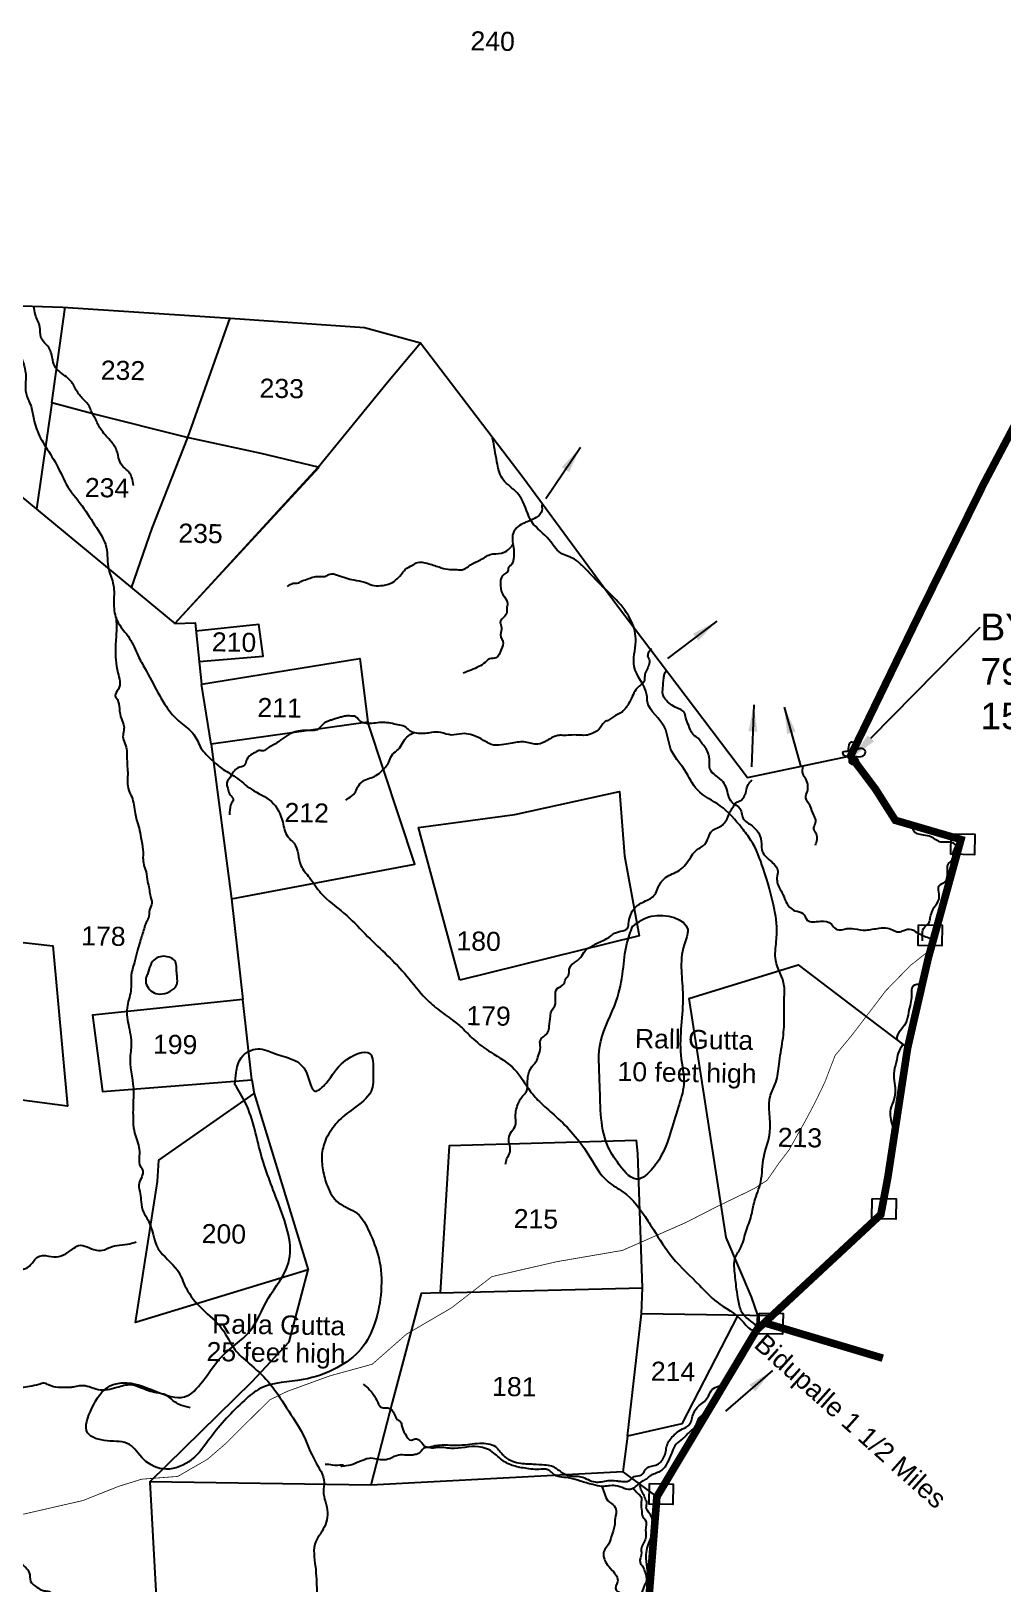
# Model space of a CAD drawing. Header units: feet. Extents: x 795890 to 801423, y 1560112 to 1569674.
# Drawn here: x 798854 to 800129, y 1566458 to 1568495 of the extents above; entities that cross this region are included whole.
import ezdxf
from ezdxf import colors
from ezdxf.entities.mleader import LeaderData, LeaderLine
from ezdxf.enums import TextEntityAlignment as Align
from ezdxf.math import Vec2, Vec3

# ---------------------------------------------------------------- set-up
doc = ezdxf.new("R2010")
doc.units = ezdxf.units.FT
doc.header["$LTSCALE"] = 15
doc.header["$MEASUREMENT"] = 0
doc.linetypes.add('HIDDEN2', pattern=[0.1875, 0.125, -0.0625])
for name, color, linetype in [('CRDS STONES', 7, 'Continuous'), ('HILL', 17, 'Continuous'), ('PLOT', 7, 'Continuous'), ('PLOT NO', 7, 'Continuous'), ('ROADS', 6, 'Continuous'), ('TANKS-STREAM', 4, 'Continuous'), ('VILLAGE STONES', 240, 'Continuous')]:
    doc.layers.add(name, color=color, linetype=linetype)
doc.layers.add('VILLAGE BOUNDRY', color=5, linetype='HIDDEN2', lineweight=100)
doc.styles.get("Standard").update_dxf_attribs({"font": 'arial.ttf'})
doc.dimstyles.get("Standard").update_dxf_attribs({"dimtxt": 0.18, "dimasz": 35, "dimexe": 0.18, "dimexo": 0.0625, "dimgap": 0.09, "dimtad": 0, "dimtih": 1, "dimtoh": 1, "dimdec": 4, "dimzin": 0, "dimdsep": 46, "dimtxsty": 'Standard', "dimcen": 0.09, "dimadec": 0, "dimazin": 0, "dimtfac": 1, "dimtdec": 4, "dimtofl": 0, "dimtmove": 0, "dimatfit": 3, "dimfxl": 0, "dimtolj": 1, "dimtzin": 0, "dimarcsym": 0})

msp = doc.modelspace()

# ---------------------------------------------------------------- linework, layer by layer
at = {"layer": 'HILL'}
for points in [[(799643.5, 1567320.7), (799668.2, 1567334.1), (799715.6, 1567316.4), (799710.9, 1567296.3), (799709.2, 1567229.8), (799706.6, 1567151.5), (799710.4, 1567113.2), (799703, 1567083.1), (799679.3, 1567017), (799662.6, 1566995.9), (799651.9, 1566989.2), (799625.8, 1567007.8), (799609.9, 1567034.4), (799600, 1567117.4), (799601.4, 1567170), (799621.8, 1567222.6), (799630.6, 1567262.6), (799635.6, 1567297.7), (799643.4, 1567321.2)], [(799006.5, 1567257.4), (799016.9, 1567278.3), (799034.8, 1567280.3), (799042.1, 1567275.7), (799044.8, 1567259.5), (799044.6, 1567243.5), (799035.6, 1567235.1), (799022.5, 1567231.9), (799013, 1567234.7), (799004.1, 1567251.1), (799005.1, 1567254.9), (799006.5, 1567257.4)], [(799121.3, 1567113.1), (799122.9, 1567128.8), (799129.5, 1567148.3), (799151.3, 1567160.1), (799174.4, 1567153.5), (799197, 1567146), (799215.2, 1567128.9), (799226.6, 1567104.4), (799240.9, 1567115.1), (799264.1, 1567143), (799298.5, 1567153.8), (799302.8, 1567129.8), (799300, 1567104.3), (799276.5, 1567081.2), (799255.8, 1567063.9), (799240.9, 1567042.9)], [(799240.9, 1567042.7), (799235.5, 1567022.8), (799236.7, 1567001.2), (799242.6, 1566979.9), (799257.2, 1566958.1), (799281.7, 1566944), (799297.4, 1566920.2), (799310.1, 1566885.7), (799313.1, 1566842.4), (799304.9, 1566800.5), (799286.8, 1566766.3), (799254.9, 1566741.7), (799210.7, 1566726.1), (799155.2, 1566714.8), (799133.6, 1566698.8), (799089.1, 1566649.9), (799064.3, 1566621.1), (799030.9, 1566608.7), (799001.3, 1566621.6), (798982.9, 1566641), (798953.4, 1566645.9), (798927.9, 1566656.4), (798933.5, 1566688.7), (798957.4, 1566717.8), (798974.2, 1566722), (799054.9, 1566703.4), (799102.1, 1566754.5), (799140.6, 1566789.6), (799164.9, 1566832.3), (799191.6, 1566879.2), (799179.4, 1566954.3), (799156.3, 1567018.9), (799135.2, 1567088.8), (799121.3, 1567113.1)]]:
    msp.add_spline(points, degree=3, dxfattribs=at)
at = {"layer": 'PLOT'}
for points in [[(798590, 1568001.9), (798611.2, 1567980.1), (798682.6, 1567988.2), (798726, 1567979.1), (798734, 1568138.3), (798895.5, 1568133), (799115.1, 1568118.3), (799291.4, 1568106.4), (799364.8, 1568086), (799499.4, 1567909.7), (799621.9, 1567742.8), (799678, 1567669.2), (799793.9, 1567515.9), (799929.4, 1567544.2)], [(799230.6, 1567923.1), (799155.5, 1567940.8), (799058.6, 1567961.9), (798934.9, 1567993.1), (798880.9, 1568007.5), (798898.6, 1568132.8)], [(798985.3, 1567764.9), (799012.8, 1567842.9), (799059.2, 1567961.9), (799114.8, 1568118.9)], [(798726, 1567979.1), (799042.2, 1567717.8), (799230.6, 1567923.1), (799321.5, 1568034.4), (799364.8, 1568086)], [(798364.7, 1568028.4), (798321.8, 1567938.5), (798270.1, 1567831.6), (798213.7, 1567717.3), (798145.1, 1567515.4), (798098, 1567377.3), (798208, 1567352.9), (798384.5, 1567342.7), (798539.7, 1567332.9), (798696, 1567316.2), (798882.2, 1567295.1), (798901.5, 1567085), (798695, 1567111.8), (798686.7, 1567139.3), (798696, 1567316.2), (798719.4, 1567458.3), (798727.8, 1567539.2), (798736, 1567599.1), (798740.2, 1567628), (798732.6, 1567748.8), (798726, 1567979.1)], [(798880.9, 1568007.5), (798860.6, 1567867.8)], [(799231.3, 1567922.6), (799042.2, 1567717.8)], [(799042.2, 1567717.8), (799069, 1567718.7), (799077.5, 1567638.3), (799285, 1567672.1), (799295.6, 1567588.7), (799089.9, 1567559.6), (799077.5, 1567638.3)], [(799074.2, 1567668.3), (799158.5, 1567675), (799152.8, 1567716.5), (799070.1, 1567708)], [(799089.9, 1567559.6), (799116.9, 1567356.8), (799357.6, 1567402.1), (799295.6, 1567588.7)], [(799416.3, 1567250), (799362.1, 1567450.4), (799488.5, 1567467.5), (799625.9, 1567497.4), (799632.5, 1567413.1), (799651.7, 1567308.2), (799416.3, 1567250)], [(799116.9, 1567356.8), (799131.8, 1567224.9), (798934.4, 1567204.4), (798947.5, 1567104), (799143.3, 1567119.3), (799131.8, 1567224.9)], [(799716.9, 1567225.9), (799860.7, 1567270.3), (799950.2, 1567202.2), (800004.3, 1567161.4)], [(799716.9, 1567225.9), (799765.7, 1566912.6), (799799, 1566834.7), (799807, 1566810.5), (799806.1, 1566791.2)], [(799143.3, 1567119.3), (799146.4, 1567101.6), (799217.5, 1566870.1), (798990.8, 1566801.1), (799019.7, 1566986.1), (799021.2, 1567014.1), (799146.4, 1567101.6)], [(799825.6, 1566809.8), (799654.8, 1566812.6), (799656.1, 1566846.5), (799650.1, 1567022.6), (799648.5, 1567039.6), (799402.6, 1567032.6), (799390.5, 1566839.8), (799656.1, 1566846.5)], [(799630.6, 1566605.2), (799299.5, 1566587.6), (799009.5, 1566592.2), (799143.7, 1566723.5), (799192.5, 1566775.8), (799217.5, 1566870.1)], [(799390.5, 1566839.8), (799365.6, 1566839), (799327.7, 1566695.9), (799299.5, 1566587.6)], [(799781.6, 1566810.5), (799707.8, 1566668.3), (799636.6, 1566651.8), (799654.8, 1566812.6)], [(799636.6, 1566651.8), (799630.6, 1566605.2), (799675.1, 1566572.4)], [(799009.5, 1566592.2), (799025.8, 1566297.4)]]:
    msp.add_lwpolyline(points, dxfattribs=at)
at = {"layer": 'ROADS', "linetype": 'HIDDEN2', "ltscale": 13, "const_width": 1}
msp.add_lwpolyline([(798843.2, 1566549.5), (798921.8, 1566567.5), (798968.8, 1566586.2), (798998.9, 1566595.5), (799046.1, 1566599.1), (799085.2, 1566621.6), (799109, 1566642.1), (799166.9, 1566699.5), (799190, 1566710.7), (799245.8, 1566731), (799301.5, 1566746.3), (799346.5, 1566785.8), (799405.3, 1566820.1), (799458.5, 1566861.2), (799543.7, 1566880.8), (799629.9, 1566895.6), (799713.6, 1566932.4), (799753.5, 1566952.8), (799773.4, 1566962.4), (799803.2, 1566976.9), (799819.8, 1566987.5), (799834.7, 1567009.2), (799848.7, 1567027.5), (799870.2, 1567065.9), (799882.9, 1567089.9), (799895.8, 1567116.7), (799909, 1567151.2), (799931.6, 1567178.5), (799975.5, 1567236.1), (800007.8, 1567269.2), (800036.4, 1567291.9)], dxfattribs=at)
at = {"layer": 'TANKS-STREAM'}
for points in [[(798830.8, 1568135.1), (798832.9, 1568114.1), (798836.6, 1568100.3), (798837, 1568086.7), (798840.3, 1568069.5), (798846.8, 1568042), (798846.2, 1568027.3), (798849.5, 1568012.5), (798853.6, 1568002.7), (798857.1, 1567986.1), (798864.8, 1567963.9), (798870.6, 1567953.5), (798887, 1567926.6), (798902, 1567897.3), (798918.1, 1567875.6), (798937, 1567847.5), (798952.3, 1567818.1), (798955.6, 1567788.7), (798961.6, 1567769), (798962.3, 1567743), (798966.5, 1567721.9), (798982.9, 1567698.5), (798994.1, 1567675.6), (799003.3, 1567658.6), (799020, 1567627.5), (799030.9, 1567609.5), (799049.6, 1567588.2), (799067.3, 1567572.5), (799077.1, 1567554.1), (799090.6, 1567539.2), (799103.7, 1567528.1), (799121.8, 1567516.6), (799142.9, 1567500.5), (799169.3, 1567484.3), (799183.9, 1567457.4), (799190.8, 1567438.1), (799198.8, 1567429.6), (799207.8, 1567400.7), (799219.1, 1567384.7), (799234.2, 1567364.2), (799264.3, 1567338.1), (799292.2, 1567310.7), (799343.7, 1567259.1), (799368.5, 1567229.6), (799384.7, 1567214.3), (799404.8, 1567199.2), (799419.4, 1567187.4), (799434.2, 1567172.8), (799457.1, 1567155.6), (799488.4, 1567132.9), (799509, 1567104.5), (799522.7, 1567089.2), (799542.8, 1567071), (799584.6, 1567022.4), (799611.3, 1566985.5), (799630.4, 1566972.6), (799663.1, 1566934.6), (799670.6, 1566922.9), (799695.7, 1566886.5), (799730.9, 1566849.9), (799753.7, 1566828.1), (799788.8, 1566801.3), (799802.7, 1566791.8), (799804.5, 1566792.7), (799789.8, 1566810.1), (799785.5, 1566817.2), (799781.4, 1566833.6), (799779.4, 1566848.2), (799776.9, 1566871.9), (799777.5, 1566884.2), (799784.4, 1566897.6), (799792, 1566919.5), (799799.1, 1566941.3), (799803.3, 1566959.7), (799811.4, 1566985.5), (799815.4, 1567018), (799823.6, 1567050.9), (799824.4, 1567099.4), (799831.3, 1567116), (799835.5, 1567139.9), (799840.2, 1567170.7), (799842.4, 1567200.1), (799842.1, 1567223.4), (799842.4, 1567242.4), (799831.2, 1567275.9), (799831.9, 1567300.9), (799832.3, 1567323.8), (799829.5, 1567342.2), (799814.7, 1567396.8), (799798.6, 1567433.5), (799786.7, 1567449.7), (799758.4, 1567478.6), (799728.5, 1567499.6), (799711.5, 1567525.8), (799693.2, 1567553.9), (799685.3, 1567581.8), (799662.9, 1567614.8), (799662, 1567624), (799645.2, 1567661.7), (799647.5, 1567694.3), (799641.7, 1567720.8), (799596.8, 1567773.6), (799576.7, 1567794.3), (799565.3, 1567803.3), (799548.5, 1567810.7), (799533.7, 1567827.8), (799511, 1567851.2), (799497.3, 1567881.6), (799489.5, 1567891.5), (799472, 1567908.6), (799465.2, 1567930), (799459.5, 1567961.2)], [(798988.1, 1567899.2), (798985.9, 1567909.3), (798982.2, 1567916.5), (798974.7, 1567923.3), (798969.5, 1567932), (798965.9, 1567945.5), (798957.3, 1567958.2), (798945, 1567973.1), (798938.1, 1567986.4), (798932.2, 1567998), (798929.3, 1568004.2), (798924.1, 1568010.2), (798915, 1568020.8), (798907.1, 1568034.4), (798891.9, 1568047.6), (798886.1, 1568053.4), (798882.1, 1568063.3), (798877.3, 1568079.3), (798869.3, 1568088.4), (798866.6, 1568093.9), (798865.1, 1568106.8), (798859.4, 1568122.9), (798857.1, 1568134.4)], [(799524.1, 1567873.8), (799523.3, 1567863.4), (799519.2, 1567858.6), (799509, 1567853.2), (799493.2, 1567845.2), (799486.3, 1567836.1), (799486.9, 1567818), (799487, 1567802.4), (799483.2, 1567794.2), (799480.1, 1567791.2), (799479.9, 1567788.2), (799472.2, 1567780.2), (799469.9, 1567771.8), (799473, 1567755.9), (799479, 1567743.7), (799478.1, 1567737.9), (799477.6, 1567730.8), (799469.5, 1567719.4), (799471.1, 1567712.8), (799470.4, 1567700), (799473.1, 1567694.9), (799470.6, 1567683.8), (799463.9, 1567672.8), (799455.4, 1567671.4), (799449.6, 1567666.9), (799441.4, 1567661.4), (799420.9, 1567652.9)], [(799190.4, 1567766.5), (799197.8, 1567770.7), (799202.9, 1567770.9), (799209.6, 1567773.9), (799218.4, 1567776.8), (799225.5, 1567779.4), (799240.9, 1567780.4), (799245.9, 1567782.9), (799255.8, 1567781.4), (799277.4, 1567775.1), (799291.2, 1567772.3), (799301.5, 1567768.4), (799312.3, 1567767.6), (799325.8, 1567770.7), (799340.9, 1567784.1), (799344.8, 1567788.7), (799354.4, 1567794.6), (799360.8, 1567798), (799373.6, 1567796.9), (799389.3, 1567792.1), (799400.6, 1567789.1), (799410.2, 1567788.9), (799419.4, 1567788.5), (799423.8, 1567790.1), (799430.5, 1567795), (799443.4, 1567801.4), (799456.3, 1567808.4), (799471, 1567810.4), (799475.9, 1567812.1), (799484, 1567818.7), (799486.3, 1567822.2)], [(798965.4, 1567725.9), (798965.6, 1567707.7), (798964.4, 1567686.7), (798967.6, 1567653.4), (798968.2, 1567631.8), (798964.1, 1567623.1), (798966.9, 1567618.2), (798969.5, 1567606.5), (798972.3, 1567592.7), (798975.6, 1567583.3), (798974.4, 1567567.6), (798977.7, 1567558.4), (798979.3, 1567548.4), (798979.8, 1567532.9), (798980.5, 1567522.8), (798981.8, 1567499), (798985.7, 1567490.5), (798990.1, 1567469.1), (798992.2, 1567460.6), (798995.4, 1567449.4), (798997.8, 1567437.2), (799000.5, 1567420.9), (799001.5, 1567401.6), (799004.7, 1567392), (799006.6, 1567379.6), (799008.7, 1567370.1), (799009.8, 1567362.2), (799012.1, 1567351), (799009.3, 1567342.2), (799007.6, 1567331.5), (799004.7, 1567325.6), (799001.9, 1567317.6), (798996.8, 1567301), (798993.5, 1567289.6), (798989.9, 1567275.4), (798985.2, 1567257), (798984.5, 1567235.7), (798979.6, 1567213.9), (798982.1, 1567188.7), (798985, 1567161.5), (798983.8, 1567151.2), (798987.9, 1567108.4), (798987.5, 1567083.5), (798987.5, 1567069.1), (798988.8, 1567052.8), (798995.2, 1567031), (798995.7, 1567019.3), (798997.7, 1567004.6), (798999.1, 1567003), (799000.3, 1566998.9), (798995.1, 1566981.4), (798996.9, 1566970.1), (798998.1, 1566959.3), (799001.3, 1566945.7), (799007.2, 1566935.2), (799020.6, 1566897.8), (799045.7, 1566869.6), (799057.1, 1566846.4), (799078.1, 1566818.9), (799104.2, 1566792.9), (799121.1, 1566765.7), (799140.1, 1566747.2), (799164.7, 1566723.5), (799189, 1566689.2), (799210.8, 1566653.3), (799226.5, 1566619.1), (799238.3, 1566591.1), (799237.5, 1566580), (799242.8, 1566551.7), (799235.6, 1566527.4), (799227.4, 1566513.9), (799226.8, 1566480.4), (799228.6, 1566448.9), (799229.3, 1566420.2), (799233.6, 1566391.2), (799237.3, 1566354), (799237.7, 1566287.8), (799242.4, 1566252.7), (799246.2, 1566222.5), (799258.8, 1566194), (799270.2, 1566175.4), (799289.5, 1566061.2), (799291.9, 1566035.2), (799299.5, 1566003.9), (799313.9, 1565962), (799330.2, 1565926.1), (799348.6, 1565884.4), (799360.6, 1565869.5), (799368.9, 1565844.6), (799417.8, 1565784.9), (799459.4, 1565728.8), (799491.4, 1565686.2), (799487.8, 1565678.5), (799485.2, 1565672.9), (799482.6, 1565666.3), (799480.3, 1565659.8), (799471.1, 1565653.7), (799462.8, 1565634.5), (799460.6, 1565627.1), (799456, 1565618.7), (799448.2, 1565613.2), (799439.6, 1565605.1), (799434.5, 1565600), (799433.3, 1565592.6), (799429.9, 1565579), (799424.5, 1565572.1), (799416.1, 1565566.2), (799409.9, 1565562.5), (799404.6, 1565552.2), (799402.7, 1565546.4), (799398, 1565541.2), (799392.7, 1565535.5), (799384, 1565528.2), (799376.6, 1565520.2), (799371.9, 1565514.4), (799366.9, 1565509.3), (799358.8, 1565503.8), (799350.3, 1565502.2), (799345.4, 1565497.3), (799339.4, 1565491.7), (799336.6, 1565489.2), (799332.5, 1565487.4), (799326.9, 1565482.8), (799316.5, 1565479.6), (799303.7, 1565479), (799296.5, 1565476.3), (799288.6, 1565469.6), (799279.4, 1565465.2), (799269, 1565463.2), (799264.4, 1565458.7), (799255.6, 1565450.3), (799252.2, 1565444.1), (799249.1, 1565437.5), (799244, 1565433.4), (799238.4, 1565428.4), (799232.5, 1565420.4), (799227.4, 1565408.5), (799224, 1565399.9), (799219.2, 1565395.9), (799213.6, 1565392.3), (799206.7, 1565386.3), (799202.6, 1565377.4), (799199.1, 1565370.3), (799194.4, 1565363), (799187.8, 1565356), (799182.4, 1565347.8), (799177.5, 1565343.1), (799179.1, 1565330.6), (799175.6, 1565324), (799173.7, 1565317.2), (799176.2, 1565305.4), (799171.4, 1565299.4), (799168.2, 1565288.8), (799170.1, 1565278.7), (799171.9, 1565271.4), (799167.9, 1565257.3), (799167.3, 1565254.8), (799166.9, 1565248.6), (799168.1, 1565234.6), (799167.5, 1565226.6), (799168.5, 1565217.7), (799174.9, 1565213.1), (799184.5, 1565195.7), (799191.1, 1565192), (799193.9, 1565187.6), (799197.4, 1565179.1), (799199.9, 1565171.6), (799211.9, 1565157.7), (799218.5, 1565150.4), (799222.8, 1565141.3), (799226.1, 1565136), (799231.2, 1565136), (799239.5, 1565129.4)], [(799668.1, 1567684.6), (799663.8, 1567679), (799663.2, 1567674.1), (799664.8, 1567670.8), (799664.5, 1567663.3), (799659.1, 1567649.1), (799658.3, 1567642.1), (799653.7, 1567637.2), (799647.5, 1567631), (799642.8, 1567622.3), (799637.9, 1567612.6), (799633.6, 1567606.2), (799628, 1567600.7), (799620.6, 1567597.1), (799610.3, 1567590.5), (799606.4, 1567588.7), (799598.5, 1567578.4), (799592.1, 1567574.6), (799584, 1567571.7), (799574.5, 1567571.4), (799564, 1567571.7), (799553.3, 1567571.2), (799546.7, 1567571.2), (799531, 1567564.5), (799518.8, 1567559.6), (799502.8, 1567562.4), (799485.2, 1567561.2), (799474.4, 1567559.4), (799461.2, 1567558.5), (799447.7, 1567564.5), (799440.9, 1567568.3), (799419.2, 1567573.4), (799405.3, 1567571.7), (799391.6, 1567574.8), (799379.2, 1567575), (799370.9, 1567573.7), (799359.4, 1567574.1), (799351.4, 1567576.8), (799345.6, 1567581.9), (799337.6, 1567584.5), (799318.4, 1567588), (799310.8, 1567587.9), (799291.6, 1567587.1), (799285, 1567590.2), (799278, 1567596.5), (799275.7, 1567596.5), (799268.3, 1567596.8), (799262.2, 1567595.5), (799257.2, 1567594.4), (799251.4, 1567592.4), (799246.9, 1567591), (799236.5, 1567585.6), (799229.7, 1567578.7), (799220.1, 1567577.7), (799194.6, 1567573.8), (799184, 1567567), (799174.4, 1567560.1), (799163.5, 1567553.9), (799158.9, 1567551), (799152.8, 1567551.2), (799149.1, 1567549.5), (799144.6, 1567547.2), (799136.7, 1567539.5), (799134.2, 1567532.4), (799125, 1567528.5), (799114.8, 1567516.1), (799110.4, 1567506.7), (799112.1, 1567501.8), (799113.9, 1567494.7), (799119.1, 1567487.5), (799116.8, 1567482.5), (799114.2, 1567470.5), (799114, 1567467)], [(799777.3, 1567480.8), (799775, 1567482.3), (799770.1, 1567489.4), (799766.9, 1567500.5), (799762, 1567510.2), (799751.7, 1567519), (799745.1, 1567526.1), (799744.2, 1567533.3), (799743.9, 1567542), (799742.3, 1567548), (799738.7, 1567555.5), (799734.7, 1567560.1), (799731.2, 1567565.4), (799722.5, 1567572.7), (799717, 1567584.1), (799713.2, 1567593.7), (799710.8, 1567601.7), (799705.3, 1567605.4), (799699.3, 1567608.2), (799690.8, 1567613.9), (799685.1, 1567620.2), (799682.9, 1567625.4), (799682.9, 1567633.1), (799684.1, 1567646.5), (799685.1, 1567651.4), (799687.4, 1567655.9), (799687.8, 1567656.4)], [(798636, 1567626), (798649.2, 1567627.1), (798671.4, 1567625.5), (798695.5, 1567621), (798711.5, 1567615.9), (798722.3, 1567612), (798723.7, 1567602.2), (798726.4, 1567590), (798723.8, 1567574.2), (798725.9, 1567558.3), (798725.8, 1567549), (798723.1, 1567540.8), (798717.7, 1567514.5), (798715.9, 1567498.3), (798708.5, 1567489.5), (798706, 1567476.6), (798696.6, 1567463.2), (798688.8, 1567460), (798673.2, 1567454.8), (798664.1, 1567451.6), (798646.8, 1567447.9), (798639.9, 1567441.5), (798632.4, 1567425.5), (798624.5, 1567412.4), (798613.4, 1567395.4), (798610.9, 1567378.6), (798609.8, 1567361.4), (798607.7, 1567346.5), (798602.6, 1567338.7), (798602, 1567332.5), (798604.4, 1567320.4), (798603.7, 1567307), (798601.2, 1567300.3), (798599.2, 1567293.3), (798598.5, 1567278.2), (798598, 1567266.7), (798593.7, 1567257.8), (798596.4, 1567248.6), (798602.3, 1567239.1), (798608.7, 1567228.5), (798610.4, 1567209.5), (798609.9, 1567193), (798611.8, 1567178.5), (798613.9, 1567167), (798619.3, 1567155.6), (798620, 1567150.1), (798618.8, 1567141), (798621.4, 1567128.1), (798626.5, 1567119.9), (798625.9, 1567109.3), (798630.8, 1567095), (798632.5, 1567086.4), (798630.3, 1567076.1), (798624.7, 1567062.4), (798624.6, 1567055.2), (798627.5, 1567036.4), (798626.2, 1567030.4), (798623.2, 1567019.7), (798623.7, 1567017.3), (798627.9, 1567008.6), (798631.9, 1567000.9), (798632.6, 1566990.6), (798634.3, 1566970.8), (798638.6, 1566965.4), (798649.5, 1566951.4), (798658.6, 1566938.5), (798669.2, 1566928.8), (798675.5, 1566923), (798679.2, 1566914), (798684.5, 1566905.1), (798689.5, 1566901.3), (798695.2, 1566895.6), (798699.5, 1566889.2), (798701.6, 1566884.2), (798711.3, 1566878.5), (798717.7, 1566871), (798731.3, 1566865.6), (798749.6, 1566863.8), (798772.8, 1566868.4), (798792.6, 1566865.6), (798803.9, 1566868.9), (798812.5, 1566872.8), (798824.3, 1566870.4), (798835.8, 1566869.6), (798851.8, 1566875.3), (798861.4, 1566886.1), (798868.8, 1566888.9), (798883.7, 1566887), (798908, 1566897.1), (798915.9, 1566901.9), (798939.3, 1566895.8), (798949.9, 1566896.4), (798957.1, 1566899.6), (798969.8, 1566902.4), (798983.4, 1566904.4), (798991.6, 1566906.8)], [(799266.7, 1567486.2), (799274.2, 1567491.6), (799278.4, 1567495.3), (799282.3, 1567503.2), (799289.4, 1567511.2), (799306.3, 1567518.4), (799314.1, 1567524.5), (799324.2, 1567538.2), (799328.4, 1567546.8), (799335.5, 1567552.7), (799346.8, 1567569), (799356.5, 1567574.8)], [(799476.6, 1567008.6), (799478.3, 1567016), (799482.1, 1567023.6), (799481.9, 1567033.6), (799480.7, 1567042.6), (799484.5, 1567051.7), (799489.7, 1567059.9), (799489.6, 1567069.1), (799492.6, 1567087.1), (799500, 1567099.2), (799503.5, 1567103.2), (799505.4, 1567111.3), (799505.8, 1567123.5), (799511, 1567136.4), (799516.4, 1567142.9), (799519.6, 1567151.5), (799522.2, 1567161.8), (799521.9, 1567170.9), (799532.1, 1567181.7), (799533.8, 1567189.6), (799535.3, 1567202.7), (799537.6, 1567211.4), (799541, 1567216.4), (799544.2, 1567239), (799553.2, 1567245.3), (799555.4, 1567251.7), (799559, 1567256.4), (799560.2, 1567264.3), (799564.8, 1567271.6), (799569.6, 1567274.9), (799574.9, 1567279.7), (799580.8, 1567288.5), (799590, 1567294.7), (799596.7, 1567298.5), (799604.5, 1567302), (799614.1, 1567307.8), (799619.5, 1567311.7), (799637.6, 1567320), (799637.9, 1567323.8), (799640.6, 1567335), (799642.9, 1567340.7), (799652.1, 1567350), (799668.1, 1567358.2), (799673.8, 1567364.4), (799677.2, 1567372.8), (799686.5, 1567384.7), (799704.3, 1567394), (799719.7, 1567411.4), (799725.7, 1567419.4), (799737.7, 1567428.2), (799742.8, 1567437.3), (799747.5, 1567445.9), (799761.7, 1567453.8), (799765.6, 1567459.1), (799767.4, 1567461.8), (799771, 1567470.7), (799775.2, 1567477.5), (799778.4, 1567482.2), (799786, 1567486.4), (799789.7, 1567491), (799792.2, 1567497.8), (799795.1, 1567506.7), (799799.7, 1567512.7)], [(799883.2, 1567427), (799884.5, 1567441.7), (799881.4, 1567447.1), (799882.1, 1567452.9), (799883.8, 1567460.3), (799881, 1567466.4), (799876.4, 1567478.9), (799870.7, 1567489.4), (799872.7, 1567498.1), (799873.4, 1567504.7), (799870.6, 1567514.3), (799867, 1567520.4), (799867.2, 1567530.7)], [(799776.9, 1567480.9), (799784.2, 1567475.2), (799789.2, 1567460.8), (799795.5, 1567455.8), (799806.7, 1567446), (799812.2, 1567432.2), (799812.8, 1567421.4), (799824.1, 1567406.8), (799833.8, 1567393.3), (799832.8, 1567384.5), (799833.6, 1567376.5), (799841.1, 1567361.6), (799844.6, 1567353.1), (799856.3, 1567341.2), (799866.8, 1567337.6), (799872.5, 1567328.9), (799889.8, 1567327.4), (799904.4, 1567323.4), (799910, 1567317.3), (799918.1, 1567316.3), (799924.6, 1567317.7), (799934, 1567317.5), (799949.9, 1567315.8), (799957.9, 1567316.9), (799966.9, 1567318.2), (799978, 1567318.3), (799994.3, 1567313.5), (800001.3, 1567316.1), (800006.8, 1567317), (800016.5, 1567312.7), (800024.8, 1567308.3), (800031.9, 1567305.8), (800038, 1567302.3)], [(800023.8, 1567301.5), (800023.8, 1567309.3), (800025.1, 1567317.7), (800032.4, 1567325.9), (800034, 1567331.8), (800039.3, 1567345.8), (800045.2, 1567355.5), (800045.3, 1567365.7), (800045.7, 1567374), (800054.1, 1567380), (800056.6, 1567387.8), (800056.7, 1567394.5), (800057.4, 1567401.8), (800062.9, 1567408.2), (800064.9, 1567419.6), (800067.4, 1567427), (800059.4, 1567431.1), (800048, 1567431.3), (800034.8, 1567438), (800025, 1567440.5), (800011.8, 1567446.1), (800013, 1567453.1)], [(799062.5, 1566689.1), (799049.6, 1566692.8), (799039.8, 1566698.9), (799030.8, 1566705.8), (799018.4, 1566708.7), (798997.4, 1566715.4), (798984.3, 1566719.1), (798966.4, 1566715.6), (798941.8, 1566712.8), (798929.9, 1566716.5), (798919.1, 1566718.1), (798910.6, 1566716.6), (798904.6, 1566715.7), (798896.9, 1566715.8), (798889.6, 1566715.9), (798876.4, 1566719.1), (798871, 1566721.4), (798863.9, 1566719.7), (798851.5, 1566717.1), (798841.4, 1566715.9), (798832.6, 1566718.9), (798822.5, 1566724.5), (798817.5, 1566733.8), (798805.6, 1566743.7), (798793.1, 1566748.1), (798778.8, 1566744.5), (798770.7, 1566743.5), (798761.4, 1566743.6), (798753.8, 1566746.1), (798744.3, 1566748.3), (798731.8, 1566756.9), (798718.6, 1566759.6), (798708, 1566757.4), (798704.8, 1566755.6), (798701.4, 1566752.7), (798691.6, 1566750.9), (798689.6, 1566752.3)], [(799289.6, 1566720), (799298.1, 1566712.9), (799302.8, 1566706.9), (799308.8, 1566695.9), (799313.9, 1566689.5), (799322.1, 1566689.1), (799330.4, 1566681.4), (799334.4, 1566673.9), (799338.5, 1566670.7), (799340.3, 1566664.9), (799344.5, 1566655), (799353, 1566646.7), (799357.7, 1566648.4), (799365.4, 1566644.7), (799371.9, 1566637.7), (799381.5, 1566639), (799390.2, 1566640.3), (799417, 1566640.2), (799442.4, 1566642.6), (799463.1, 1566638.2), (799473.6, 1566626.5), (799493.6, 1566616.9), (799512.9, 1566615.4), (799527.6, 1566614.4), (799536.7, 1566613), (799544.7, 1566608.4), (799558.3, 1566600.5), (799575.5, 1566598.7), (799593.9, 1566591.8), (799611, 1566593.6), (799621.9, 1566593.4), (799627.2, 1566592.7), (799634.9, 1566592.5), (799639.1, 1566593.6), (799645.2, 1566598.8), (799655, 1566601.4), (799661.4, 1566609.6), (799675.4, 1566614.7), (799685.2, 1566626.1), (799689.1, 1566641.7), (799699.4, 1566654.9), (799706.4, 1566660.1), (799716, 1566665.4), (799719.7, 1566670.3), (799722, 1566678.2), (799730.8, 1566692.3), (799737.7, 1566697.6), (799742.7, 1566704.4), (799747.8, 1566713.1), (799756.1, 1566717.3), (799763.2, 1566718.8)], [(799739.4, 1566680.4), (799736.1, 1566679.7), (799729.5, 1566674.4), (799725.9, 1566665.5), (799718.8, 1566658.1), (799708.8, 1566648.4), (799700.3, 1566641.3), (799695.2, 1566631.5), (799694, 1566628.4), (799690.2, 1566620.2), (799683.5, 1566608.9), (799670.8, 1566602), (799666.4, 1566599.9), (799661.3, 1566595.7), (799655.6, 1566592.7), (799649.2, 1566587.7), (799642.7, 1566582.7), (799620.9, 1566586.9), (799611.6, 1566586.6), (799603.2, 1566586.1), (799591, 1566588.4), (799574.6, 1566592.9), (799561.2, 1566596.9), (799540.8, 1566601.1), (799535.3, 1566605.7), (799532, 1566607.8), (799520.3, 1566608.4), (799499.5, 1566610.2), (799483.3, 1566614.3), (799467.9, 1566623.8), (799461.3, 1566629.8), (799440.8, 1566638.1), (799405.2, 1566635.8), (799386.1, 1566637), (799379.6, 1566636.2), (799371.6, 1566637.4), (799363.4, 1566630.1), (799357.5, 1566627.7), (799346.4, 1566626.9), (799336.2, 1566627.1), (799324.4, 1566622.4), (799315.1, 1566620.7), (799294.9, 1566622.3), (799291.4, 1566620.9), (799283.1, 1566617.9), (799276.9, 1566615.1), (799267, 1566613.1), (799260.9, 1566612.5), (799263.5, 1566613.7), (799256, 1566613.5), (799244.7, 1566614.7), (799239.6, 1566614.8)], [(799643.8, 1566583.6), (799649.4, 1566577.4), (799654.8, 1566571), (799654.3, 1566564.1), (799655.3, 1566553.5), (799656.2, 1566547), (799659.9, 1566542.2), (799660.4, 1566528.4), (799660.3, 1566517.8), (799654.5, 1566503.6), (799654.8, 1566499.3), (799653.2, 1566486.1), (799656.6, 1566480.8), (799659.7, 1566473), (799661.4, 1566463), (799659, 1566456.3), (799655.3, 1566447.4), (799654.3, 1566435.4), (799652.7, 1566416.1), (799648.4, 1566411.2), (799646.7, 1566398.8), (799648, 1566381.9), (799647.3, 1566370), (799642.5, 1566365.4), (799640.1, 1566357), (799638.5, 1566334), (799636.8, 1566320), (799628.9, 1566306.5), (799627.9, 1566293.2), (799629.5, 1566284.2), (799633.8, 1566277.5), (799631.9, 1566268.2), (799635.7, 1566253.3), (799631.1, 1566245.4), (799626.2, 1566236.3), (799628.3, 1566224.9), (799632.6, 1566215.7), (799630.4, 1566203.3), (799627.3, 1566194.4), (799629.8, 1566183.9), (799631.1, 1566173.5), (799627.3, 1566166.9), (799618.6, 1566163.8), (799612.5, 1566158), (799604.1, 1566157.1), (799589.6, 1566156.8), (799576.5, 1566155), (799569.8, 1566153.7), (799561.1, 1566155.4), (799554.3, 1566156.2), (799546.8, 1566157.3), (799532.6, 1566157.4), (799525.2, 1566155.6), (799517.8, 1566151.7), (799511.8, 1566147.3), (799506.5, 1566141.6), (799498.7, 1566135.9), (799494, 1566135.8), (799487.7, 1566132.9), (799475.2, 1566133.4), (799468.6, 1566132.6), (799457.3, 1566130.1), (799454.3, 1566126.2), (799445.2, 1566120.4), (799438.1, 1566115.4), (799425.8, 1566116.5), (799415.9, 1566112.9), (799405.9, 1566108.3), (799396.6, 1566104.2), (799379.6, 1566100.1), (799374.4, 1566097.1), (799361.5, 1566087.8), (799353.1, 1566085.7), (799342.8, 1566084), (799334.4, 1566080.4), (799326.8, 1566076.7), (799320.6, 1566073.9), (799306.3, 1566071.7), (799290.8, 1566062.1), (799278.7, 1566055.6), (799273.5, 1566047.9), (799269.6, 1566041.3), (799258.7, 1566031.2), (799254, 1566016.2), (799250, 1566011.4), (799247.7, 1566004.7), (799241.7, 1565995.5), (799235.7, 1565991.1), (799223.6, 1565977.2), (799215, 1565970.2), (799207.1, 1565967.1), (799197.3, 1565963), (799188.4, 1565963.3), (799178.7, 1565953.9), (799168.3, 1565944.7), (799165.5, 1565942.3), (799156.2, 1565933.5), (799148.2, 1565927.2), (799140.5, 1565921.6), (799133.5, 1565918.1), (799121.3, 1565912.2), (799110.8, 1565910.5), (799104.2, 1565905.6), (799098.3, 1565901.1), (799089.5, 1565894.9), (799082.9, 1565889.6), (799069.2, 1565886.7), (799061.4, 1565886), (799049.6, 1565882.3), (799041, 1565877.2), (799035.4, 1565875), (799028.7, 1565874.6), (799024.2, 1565872), (799020.8, 1565865.1), (799021, 1565863.7), (799013.9, 1565854.4), (799007.8, 1565846), (798989, 1565840.2), (798982, 1565830.9), (798976.3, 1565826.5), (798971, 1565824), (798957.3, 1565820.8), (798946, 1565817.6), (798927, 1565813.3), (798922.3, 1565816.4), (798918.9, 1565818.4), (798912.8, 1565819.5), (798907, 1565823.8), (798903.3, 1565829.3), (798898.2, 1565835.1), (798890.4, 1565848.1), (798888.8, 1565860.9), (798884.1, 1565869), (798883.1, 1565870.8), (798873.6, 1565882.3), (798872, 1565887.2), (798863.9, 1565892.5), (798850.7, 1565900), (798846.5, 1565907.2), (798839.3, 1565911.4), (798830.7, 1565913.9), (798817.3, 1565916.9), (798810, 1565921.3), (798802.6, 1565925.5), (798787.5, 1565924.7), (798773, 1565929.6), (798766.6, 1565932.5)], [(799603, 1566586.1), (799606.3, 1566576.5), (799610.9, 1566567.2), (799615.4, 1566563.7), (799621.3, 1566556.4), (799620.4, 1566544.1), (799619.5, 1566534.2), (799615.2, 1566520), (799611.9, 1566510.7), (799605.7, 1566500.6), (799608.8, 1566485.1), (799616.5, 1566475.9), (799623.5, 1566460.8), (799621.4, 1566455.6), (799621.7, 1566449.9), (799628.3, 1566445.3), (799630, 1566438), (799629, 1566433.2), (799628.2, 1566426.4), (799623.8, 1566421.7), (799619.3, 1566411.1), (799620.3, 1566405.4), (799620.4, 1566395.2), (799619.2, 1566379.2), (799612.3, 1566373.5), (799606.8, 1566357), (799605.2, 1566344.9), (799603.2, 1566336.1)], [(799651.9, 1566184.1), (799647.7, 1566188), (799640.9, 1566192), (799638, 1566202), (799638.2, 1566216.4), (799635.6, 1566234.7), (799637.6, 1566250.8), (799642.1, 1566266.4), (799641.8, 1566273.4), (799639.5, 1566280.4), (799638.6, 1566292), (799640.6, 1566306.6), (799644.3, 1566319.5), (799646.6, 1566332), (799647.2, 1566346.7), (799648.7, 1566353.3), (799652.9, 1566370.3), (799655.5, 1566384.5), (799653.7, 1566401), (799656.7, 1566411.1), (799657.9, 1566421.9), (799656.9, 1566428.2), (799659.6, 1566439.7), (799662.9, 1566449.7), (799664.2, 1566464.4), (799663, 1566475.6), (799661.1, 1566491.3), (799665, 1566512.6), (799668.6, 1566520.9), (799669.9, 1566535.2), (799665.6, 1566550.6), (799661.2, 1566558.1), (799662, 1566565), (799660.3, 1566568.9), (799657.6, 1566575.6), (799654.2, 1566582.6), (799652.2, 1566588.9)], [(798851.8, 1566350.6), (798851.7, 1566363.3), (798845.9, 1566379.2), (798844, 1566395.6), (798842.7, 1566409.5), (798838.3, 1566417.8), (798836.9, 1566424.7), (798837.4, 1566435.9), (798836.7, 1566449.9), (798830.8, 1566462.4), (798825.9, 1566475.6), (798827.3, 1566487.7), (798827.3, 1566504.1), (798836.1, 1566490), (798846.6, 1566479.5), (798851.3, 1566472.8), (798853, 1566461.9), (798861, 1566453.9), (798870.9, 1566449.2), (798879.1, 1566446.9), (798880.3, 1566445.1), (798885.6, 1566437.4), (798887.6, 1566432.6), (798890, 1566427.1), (798895.7, 1566423), (798905.6, 1566416.2), (798910.9, 1566411.3), (798920.2, 1566401.7), (798925.1, 1566389.2), (798931.3, 1566375.7), (798942.3, 1566362.5)]]:
    msp.add_spline(points, degree=3, dxfattribs=at)
at = {"layer": 'TANKS-STREAM', "linetype": 'Continuous', "lineweight": -2}
msp.add_spline([(800023.5, 1567244.6), (800011.2, 1567242.1), (800009.4, 1567230.1), (800008.2, 1567219.7), (800005.4, 1567207.7), (800002, 1567194.2), (799991.8, 1567170.8), (799997, 1567166.9), (799993.1, 1567157.3), (799990.3, 1567145.9), (799986.4, 1567130.8), (799988, 1567105.7), (799986.3, 1567093.7), (799981.9, 1567080.8), (799981.7, 1567069.8), (799987.5, 1567051.4)], degree=3, dxfattribs=at)
at = {"layer": 'VILLAGE BOUNDRY', "lineweight": -2, "ltscale": 10, "const_width": 10}
for points in [[(800209.5, 1568100.8), (800104.5, 1567901.9), (800016.4, 1567723.4), (799929.4, 1567544.2), (799961.7, 1567501.3), (799988.1, 1567459.8), (800074.3, 1567434.6), (800031.4, 1567279.1), (800004.3, 1567161.4), (799978.4, 1566992), (799969.1, 1566942.7), (799806.1, 1566791.2), (799675.1, 1566572.4), (799655.1, 1566316.5)], [(799816.2, 1566800.6), (799971.7, 1566754.2)]]:
    msp.add_lwpolyline(points, dxfattribs=at)
at = {"layer": 'VILLAGE STONES', "lineweight": -2}
for points in [[(800061.4, 1567442.2), (800092.6, 1567441.7), (800092.2, 1567414.7), (800061, 1567415.2)], [(800018.5, 1567322.7), (800049.7, 1567322.2), (800049.2, 1567295.2), (800018, 1567295.7)], [(799957.9, 1566963.9), (799989.1, 1566963.4), (799988.6, 1566936.4), (799957.4, 1566936.9)], [(799809.5, 1566813.3), (799840.7, 1566812.8), (799840.2, 1566785.8), (799809, 1566786.3)], [(799665.3, 1566589.7), (799696.6, 1566589.1), (799696.1, 1566562.1), (799664.9, 1566562.6)]]:
    msp.add_lwpolyline(points, close=True, dxfattribs=at)
msp.add_spline([(799926.3, 1567553), (799929.7, 1567562.2), (799936.3, 1567559.2), (799935.4, 1567552), (799944.1, 1567554.2), (799948.9, 1567549.6), (799943, 1567543.3), (799935.7, 1567543.3), (799940.1, 1567537), (799933, 1567533), (799927.4, 1567538.3), (799930.1, 1567543.5), (799920.9, 1567544.7), (799919.2, 1567549.1), (799926.3, 1567551), (799926.3, 1567553)], degree=3, dxfattribs=at)

# ---------------------------------------------------------------- texts
at = {"layer": 'PLOT NO', "lineweight": -2}
for s, p in [('240', (799459.6, 1568481.9)), ('232', (798974.3, 1568050)), ('233', (799182.7, 1568026.3)), ('234', (798953.4, 1567896)), ('235', (799076.1, 1567836.1)), ('210', (799120.1, 1567693.5)), ('211', (799179.9, 1567607.4)), ('212', (799215.5, 1567469.7)), ('178', (798948.6, 1567307.9)), ('180', (799441.2, 1567301.3)), ('179', (799454.2, 1567203.2)), ('199', (799042.8, 1567165.8)), ('213', (799862.9, 1567043.6)), ('215', (799516.3, 1566937)), ('200', (799106.7, 1566917.3)), ('214', (799696.4, 1566736.8)), ('181', (799488, 1566716.9))]:
    msp.add_text(s, height=25, rotation=359.064, dxfattribs=at).set_placement(p, align=Align.MIDDLE_CENTER)
at = {"layer": 'PLOT NO', "color": 7, "lineweight": -2}
for s, p in [('Rall Gutta ', (799646.1, 1567161.2)), ('10 feet high', (799623.3, 1567117.9)), ('Ralla Gutta ', (799091.1, 1566786.9)), ('25 feet high', (799083.8, 1566750.5))]:
    msp.add_text(s, height=25, rotation=359.064, dxfattribs=at).set_placement(p)
at = {"layer": 'PLOT NO', "linetype": 'Continuous', "lineweight": -2}
msp.add_text('Bidupalle 1 1/2 Miles', height=25, rotation=318.2334, dxfattribs=at).set_placement((799801, 1566769.8))

# ---------------------------------------------------------------- leaders
at = {"layer": 'CRDS STONES', "color": 1}
ml = msp.add_multileader_mtext('Standard', dxfattribs=at)
ml.set_content('BY JUNCTION\\P799892\\P1567575', color=1)
ml.set_leader_properties()
ml.build(insert=Vec2(0, 0))
ml.multileader.update_dxf_attribs({"dogleg_length": 0.36, "arrow_head_size": 35})
ctx = ml.context
ctx.base_point, ctx.char_height, ctx.arrow_head_size, ctx.landing_gap_size, ctx.plane_origin = Vec3(800099.7, 1567713.1), 35, 35, 0.09, Vec3(799165.4, 1567817.5)
notes = []
notes.append((ctx, [(0, (1, 1, 0), (800099.7, 1567713.1), (1, 0), 1.396927018504357e-11, [(0, [(799931.5, 1567542.5)], 0, [])])]))
ctx.mtext.insert, ctx.mtext.flow_direction = Vec3(800099.8, 1567730.9), 5
at = {"layer": 'VILLAGE BOUNDRY', "linetype": 'Continuous', "lineweight": -2}
for points in [[(799574.8, 1567948.9), (799529.2, 1567881.3)], [(799754, 1567721.1), (799688.9, 1567671.9)], [(799802.4, 1567611.3), (799799.4, 1567529.9)], [(799842.2, 1567608.4), (799864.3, 1567530)], [(799826.8, 1566738), (799765.3, 1566684.5)]]:
    msp.add_leader(points, dimstyle='Standard', override={"dimgap": 0.09, "dimtad": 0}, dxfattribs=at)
for ctx, leaders in notes:
    for number, flags, end, landing, length, lines in leaders:
        leader = LeaderData()
        leader.index, (leader.has_last_leader_line, leader.has_dogleg_vector, leader.attachment_direction) = number, flags
        leader.last_leader_point, leader.dogleg_vector, leader.dogleg_length = Vec3(end), Vec3(landing), length
        for number, points, colour, breaks in lines:
            line = LeaderLine()
            line.index, line.vertices, line.color, line.breaks = number, Vec3.list(points), colors.encode_raw_color(colour), breaks
            leader.lines.append(line)
        ctx.leaders.append(leader)

doc.saveas('drawing.dxf')
